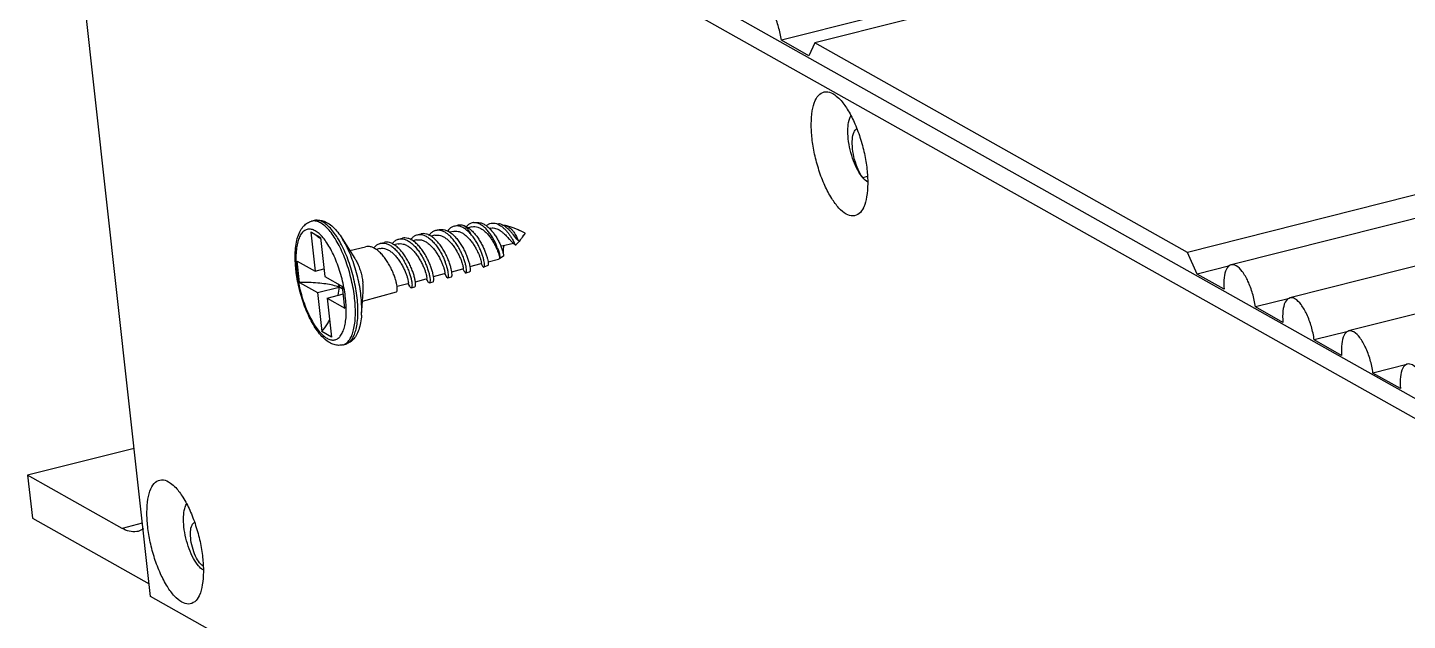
# Model space of a CAD drawing. Header units: millimetres. Extents: x 0 to 6709, y 0 to 2428.
# Drawn here: x 1162.8 to 1223.5, y 2067.3 to 2093.3 of the extents above; entities that cross this region are included whole.
import ezdxf

# ---------------------------------------------------------------- set-up
doc = ezdxf.new("R2010")
doc.units = ezdxf.units.MM
doc.layers.add('02___PRT_ALL_AXES', color=7, linetype='Continuous')
doc.layers.add('06___PRT_ALL_SURFS', color=7, linetype='Continuous')

msp = doc.modelspace()

# ---------------------------------------------------------------- linework, layer by layer
at = {"color": 7, "linetype": 'Continuous'}
for p, q in [((1182.366137896782, 2084.603988955481), (1182.197319539978, 2084.561431824442)), ((1179.937584757959, 2084.024537048603), (1179.779430949305, 2083.984668327223)), ((1180.744532986582, 2084.227959245263), (1180.573830836243, 2084.184927233282)), ((1181.55918966562, 2084.400566758821), (1181.400015366243, 2084.360440783703)), ((1183.167016635381, 2084.541588468142), (1183.13551854242, 2084.533648169063)), ((1184.174553822742, 2083.996891048522), (1184.227513986059, 2083.901479664542)), ((1184.325921678502, 2084.077473015881), (1184.204906269022, 2084.234690204623)), ((1184.332094643041, 2084.069753900001), (1184.325921678502, 2084.077473015881)), ((1184.346816648141, 2084.051844090764), (1184.332094643041, 2084.069753900001)), ((1184.347220607205, 2084.052222159602), (1184.408307249063, 2083.992894990983)), ((1184.363421992117, 2084.098662663624), (1184.408307249063, 2083.992894990983)), ((1184.622111510298, 2084.366107399243), (1184.479417404023, 2084.441225879944)), ((1184.707544153762, 2084.326184174544), (1184.622111510298, 2084.366107399243)), ((1184.70871884026, 2084.325818132602), (1184.704974710084, 2084.320057077324)), ((1178.315975910767, 2083.648506385882), (1178.15912901846, 2083.608967122824)), ((1179.122924141922, 2083.851928582542), (1178.953633853127, 2083.809252485522)), ((1183.637682633338, 2083.765827332341), (1183.663227372703, 2083.758966627242)), ((1183.646861278941, 2083.747240704542), (1183.641442064481, 2083.759940460701)), ((1183.663227372703, 2083.758966627242), (1183.680043894828, 2083.760661500661)), ((1183.680085560985, 2083.760493632064), (1184.188517899458, 2083.888663469705)), ((1183.766920627344, 2083.383697558123), (1183.761414090224, 2083.410872332322)), ((1184.15430345684, 2083.913791773521), (1184.214175585004, 2083.869819555142)), ((1184.214175585004, 2083.869819555142), (1184.284918014005, 2083.811011615862)), ((1182.278536060303, 2082.860868413281), (1182.773796233103, 2082.985717703841)), ((1183.07736898638, 2083.062244838064), (1183.541122567383, 2083.179151683242)), ((1183.576116180398, 2083.194749551463), (1183.541116009104, 2083.179177860482)), ((1183.589882147282, 2083.205169152161), (1183.576120780346, 2083.194742569003)), ((1183.774149751823, 2083.334671356963), (1183.766920627344, 2083.383697558123)), ((1174.642024996037, 2082.666400963762), (1174.637657212037, 2082.704704064703)), ((1174.6629098387, 2082.706603499564), (1174.666850945885, 2082.669923760881)), ((1179.884345095584, 2082.191805133683), (1180.364140381856, 2082.312755905243)), ((1180.364140381856, 2082.312755905243), (1180.37582366304, 2082.294146326003)), ((1180.679161042144, 2082.424926836602), (1181.165666109265, 2082.547569065282)), ((1181.165666109265, 2082.547569065282), (1181.184363699505, 2082.518295118243)), ((1181.483805940343, 2082.627768389262), (1181.972625455464, 2082.750994063563)), ((1181.972625455464, 2082.750994063563), (1181.989163951724, 2082.725138438364)), ((1179.079726506703, 2081.988970212962), (1179.557177593962, 2082.109330038284)), ((1179.557177593962, 2082.109330038284), (1179.570910558623, 2082.087425484682)), ((1167.524351657122, 2074.873983383783), (1162.849087131619, 2073.695403962944)), ((1162.849087131619, 2073.695403962944), (1163.058131110281, 2071.80810516452)), ((1167.002258972579, 2071.362225225701), (1162.849087131619, 2073.695403962944)), ((1163.058131110281, 2071.80810516452), (1168.182823441524, 2068.929143338004)), ((1167.888578579166, 2071.585656015823), (1167.002258972579, 2071.362225225701))]:
    msp.add_line(p, q, dxfattribs=at)
for points in [[(1183.761344865061, 2083.410857841624), (1183.757656663141, 2083.460580917184), (1183.756687523602, 2083.53660705418), (1183.762121371002, 2083.631154756884), (1183.776824399765, 2083.735884948743), (1183.789485347262, 2083.788072037663)], [(1182.773796233103, 2082.985717703841), (1182.793572025404, 2082.955436542663), (1182.825495362625, 2082.904601592261), (1182.839613802762, 2082.881415644222)], [(1180.37582366304, 2082.294146326003), (1180.405495833825, 2082.245156472241), (1180.426848064426, 2082.208702283022)], [(1181.184363699505, 2082.518295118243), (1181.217209549484, 2082.464735306643), (1181.241080855559, 2082.424324076821)], [(1181.989163951724, 2082.725138438364), (1182.020402985001, 2082.674399446621), (1182.042748688343, 2082.636794063363)], [(1179.570910558623, 2082.087425484682), (1179.602107184068, 2082.035727279725), (1179.624945680423, 2081.996517386082)]]:
    msp.add_lwpolyline(points, dxfattribs=at)
for points, start_tangent, end_tangent in [([(1197.311630030128, 2088.483472456342), (1197.276502482908, 2089.119237120804), (1197.322926652183, 2089.69071533522), (1197.453573248904, 2090.144831701564), (1197.658815929602, 2090.431747833341), (1197.920579696141, 2090.533911019922), (1198.220395301747, 2090.450734523842), (1198.318655910401, 2090.388682775962)], (-0.1100902397565805, 0.993921596057928), (0.8143906964400667, -0.5803169767910149)), ([(1198.318655910401, 2090.388682775962), (1198.539756197186, 2090.189908779304), (1198.859684538782, 2089.765652190681), (1199.159680182123, 2089.200322031022), (1199.416921308484, 2088.531229894483), (1199.608442197985, 2087.818860399744), (1199.721369287343, 2087.129723413782)], (0.8143906964441879, -0.5803169767852312), (0.1100903167546982, -0.9939215875293433)), ([(1198.903933700983, 2088.464612969043), (1198.885908016944, 2088.912116493642), (1198.937070106645, 2089.278188116083), (1199.010157953862, 2089.467247174081)], (-0.1100902401015195, 0.9939215960197212), (0.5100025012515546, 0.8601729179166001)), ([(1199.566304301561, 2085.439911837862), (1199.374183387861, 2085.181448036783), (1199.112419621322, 2085.079284850202), (1198.812604015724, 2085.162461346283), (1198.493243120285, 2085.423287090824), (1198.173314778682, 2085.847543679443), (1197.873319135347, 2086.412873836562), (1197.616078008979, 2087.081965973104), (1197.424557119486, 2087.794335470384), (1197.311630030128, 2088.483472456342)], (-0.4296899502015457, -0.902976492881068), (-0.1100903166564753, 0.9939215875402231)), ([(1199.32305915178, 2087.083572017642), (1199.133673536142, 2087.503320235803), (1198.989236824762, 2087.979282184564), (1198.903933700983, 2088.464612969043)], (-0.4807713325025489, 0.8768460103368914), (-0.1100903170335425, 0.9939215874984577)), ([(1199.538790218927, 2086.761256622143), (1199.32305915178, 2087.083572017642)], (-0.6389790006045796, 0.7692241784982924), (-0.4807713344773138, 0.8768460092541353)), ([(1199.721369287343, 2087.129723413782), (1199.756496834563, 2086.493958749321), (1199.71007266528, 2085.922480534904), (1199.57942606602, 2085.468364168564), (1199.566304301561, 2085.439911837862)], (0.1100902396655478, -0.9939215960680109), (-0.429689950451405, -0.9029764927621701)), ([(1199.759688542684, 2086.567900696942), (1199.538790218927, 2086.761256622143)], (-0.8792569397801286, 0.4763478076452999), (-0.6389790038165809, 0.7692241758301477)), ([(1174.637657212037, 2082.704704064703), (1174.607722285882, 2083.106124163563), (1174.609765337425, 2083.488239561384), (1174.646372261917, 2083.844361236741), (1174.72149611472, 2084.166977398721), (1174.837472514724, 2084.440467758524), (1174.983346642586, 2084.641755229964), (1175.148292114065, 2084.774470438244), (1175.327175401204, 2084.848438591043)], (-0.110090316153588, 0.9939215875959245), (0.9696641726926328, 0.2444409789628412)), ([(1177.216479770921, 2081.456504386862), (1177.159403481719, 2081.857866423863), (1177.076687406364, 2082.265383015481), (1176.970179290701, 2082.6699508576), (1176.842258225742, 2083.062532924863), (1176.695781863878, 2083.434359168763), (1176.53402224582, 2083.777123616583), (1176.360592719678, 2084.083169646603), (1176.179367753198, 2084.345660185883), (1175.994395197065, 2084.558732274341), (1175.809807024207, 2084.717626089143), (1175.629726807778, 2084.818791980284), (1175.458177249938, 2084.859970064042), (1175.327189576945, 2084.848381720441)], (-0.110090316496656, 0.9939215875579251), (-0.9703061065794958, -0.2418802586705668)), ([(1175.436481083025, 2084.875993273043), (1175.621173332381, 2084.895939240263), (1175.821219515981, 2084.862085754503), (1176.0363832284, 2084.764230829564), (1176.260382252078, 2084.593754160102), (1176.473762523821, 2084.363235266303), (1176.670320492399, 2084.087153448641)], (0.9696641724926085, 0.2444409797563106), (0.5365447712430045, -0.8438718554684664)), ([(1177.325785455281, 2081.484059068862), (1177.268709153382, 2081.885421166824), (1177.185993090725, 2082.292937692402), (1177.079485292563, 2082.697504457561), (1176.951564585741, 2083.090085727261), (1176.805088607421, 2083.461911392043), (1176.643329179862, 2083.804675877964), (1176.469897405821, 2084.110725931343), (1176.288672345365, 2084.373216287742), (1176.103700426765, 2084.586287413542), (1175.919112360579, 2084.745181020062), (1175.739032692801, 2084.846346581002), (1175.567483455003, 2084.887524713024), (1175.436495355281, 2084.875936430382)], (-0.1100903162877631, 0.9939215875810629), (-0.9703061458944071, -0.241880100958185)), ([(1181.599376742984, 2084.631159137363), (1181.492322159023, 2084.590554235081), (1181.378448663121, 2084.505867124803), (1181.304812445147, 2084.420372467244)], (-0.9738918192649821, -0.227012608391568), (-0.5894521338224714, -0.8078033064627398)), ([(1182.325500452019, 2084.272425691763), (1182.186495586526, 2084.413780034403), (1182.042607141762, 2084.525058828862), (1181.897553743782, 2084.601215478682), (1181.755095560316, 2084.638624304042), (1181.618881217562, 2084.635215753582), (1181.599376742984, 2084.631159137363)], (-0.6592528149473154, 0.7519213562494689), (-0.9738918190559307, -0.2270126092884057)), ([(1182.049891208977, 2084.639426509704), (1181.9092618433, 2084.675370773602), (1181.773660742905, 2084.671211963023), (1181.756522572957, 2084.667599889983)], (-0.9321673941553015, 0.3620275531968731), (-0.9739331231798215, -0.2268353402210483)), ([(1182.049891208977, 2084.639426509704), (1182.186348368124, 2084.569647139484), (1182.197860605696, 2084.562262493342)], (0.932167396827755, -0.3620275463157011), (0.837921592248539, -0.5457906239975852)), ([(1182.049891208977, 2084.639426509704), (1182.120416335901, 2084.576949662343), (1182.190939253023, 2084.493600860284), (1182.259831040561, 2084.391305271121), (1182.325500452019, 2084.272425691763)], (0.8053162588800903, -0.5928454462871209), (0.449487234470617, -0.8932867546582993)), ([(1182.431654740607, 2084.783912720601), (1182.334433990161, 2084.762582196841), (1182.220303192263, 2084.700434503004), (1182.121076088204, 2084.603104387783)], (-0.9957585466253038, -0.09200498259693783), (-0.6275222947470371, -0.7785985933685039)), ([(1182.366138564803, 2084.603986306263), (1182.374238858481, 2084.605943178143), (1182.498328747462, 2084.615478305122), (1182.628122640783, 2084.589148553363), (1182.760265955361, 2084.528807604702), (1182.856560365262, 2084.464915408382)], (0.9695299087816496, 0.2449729698922848), (0.8002225258796717, -0.5997031841459224)), ([(1182.590241489723, 2084.769148498162), (1182.458821084541, 2084.785509819263), (1182.431654740607, 2084.783912720601)], (-0.9664783447259896, 0.2567481434708168), (-0.9957585458225409, -0.09200499128514121)), ([(1183.485044297524, 2083.700755123142), (1183.41558389034, 2083.865480051501), (1183.32974506786, 2084.036467606402), (1183.228926760481, 2084.205772342721), (1183.115204127885, 2084.365461200383), (1182.991214825439, 2084.507989147483), (1182.860063297043, 2084.626492700163), (1182.725197351379, 2084.715087514083), (1182.590241489723, 2084.769148498162)], (-0.358102334399078, 0.9336823432505998), (-0.9664783444105708, 0.25674814465815)), ([(1182.599627592362, 2084.795820370142), (1182.605074586807, 2084.796063973923), (1182.736854770281, 2084.781592646505), (1182.872361182026, 2084.729948520682), (1183.007937245647, 2084.644425725002), (1183.139944875964, 2084.529804829022), (1183.264941359522, 2084.392142511004), (1183.37985386274, 2084.238477131265), (1183.482101969139, 2084.076525740662), (1183.569714562518, 2083.914346247902), (1183.641442064481, 2083.759940460701)], (0.9986846443480913, 0.0512735910906028), (0.3947518222794192, -0.9187877876893434)), ([(1183.008103986483, 2084.644730032242), (1183.053536791225, 2084.683799735663), (1183.158361725081, 2084.742673392362), (1183.272009577546, 2084.767520386104), (1183.357569571521, 2084.764425142102)], (0.7188819574545102, 0.6951321681855702), (0.9910916264782413, -0.1331817852587742)), ([(1183.357569571521, 2084.764425142102), (1183.389793418684, 2084.758961327781), (1183.509715749324, 2084.719552229562), (1183.541894562282, 2084.704132651563)], (0.9910916269221456, -0.1331817819553968), (0.8908240587778425, -0.4543484305052357)), ([(1183.541894562282, 2084.704132651563), (1183.63070915732, 2084.651375065941), (1183.747969252998, 2084.559353243381), (1183.856283991919, 2084.451694624562), (1183.953898691283, 2084.335289142362), (1184.041210566445, 2084.214485446962), (1184.115163390344, 2084.098846237044), (1184.174553822742, 2083.996891048522)], (0.890824055542665, -0.4543484368483279), (0.4898865779255311, -0.8717861783536217)), ([(1183.718286086559, 2084.676851890783), (1183.693088786183, 2084.688835044364), (1183.576380152446, 2084.728577766504), (1183.557915482744, 2084.732361048244)], (-0.8949127636388091, 0.4462411292970976), (-0.9832153629650517, 0.1824487600108636)), ([(1183.717014196803, 2084.678662212282), (1183.783669704842, 2084.679986337142), (1183.833937310681, 2084.670965722722)], (0.9902984237604506, 0.1389569426029778), (0.967777037010793, -0.2518086706898917)), ([(1184.204906269022, 2084.234690204623), (1184.197411793286, 2084.244215156363), (1184.115660768062, 2084.343570225625), (1184.02299147664, 2084.444436310403), (1183.919309415783, 2084.541056914721), (1183.807817731222, 2084.625007597722), (1183.718286086559, 2084.676851890783)], (-0.617158413459362, 0.786838924238197), (-0.8949127600105509, 0.4462411365733759)), ([(1183.833937310681, 2084.670965722722), (1183.875641601162, 2084.657450210003), (1183.965659521202, 2084.610744077863), (1184.053976708042, 2084.542362477261), (1184.136240442423, 2084.458248172541), (1184.20879865646, 2084.366359158963), (1184.271523034442, 2084.271519689004), (1184.323116314541, 2084.180419510523), (1184.363421992117, 2084.098662663624)], (0.9677770343938107, -0.2518086807477476), (0.4187876665324649, -0.9080841868242685)), ([(1176.81840385384, 2081.461219259323), (1176.764352239823, 2081.837309446941), (1176.685091819223, 2082.219439881561), (1176.582613278939, 2082.597806153022), (1176.459446908558, 2082.963058696583), (1176.318625384267, 2083.306205559182), (1176.163616989683, 2083.618795533443), (1175.998239418486, 2083.893129765063), (1175.826566426805, 2084.122450637384), (1175.652835420444, 2084.301102301924), (1175.481322243025, 2084.424695112903), (1175.316243772062, 2084.490193419804), (1175.161659425403, 2084.495983296461), (1175.021375715618, 2084.441913950703), (1174.898856328962, 2084.329315014102), (1174.797119171506, 2084.160959968542), (1174.718669950702, 2083.940995374182), (1174.665440808998, 2083.674838492223), (1174.638742769939, 2083.369041189164), (1174.639233251562, 2083.031162916484), (1174.6629098387, 2082.706603499564)], (-0.1100903163398171, 0.9939215875752971), (0.1035510930997141, -0.9946241355999031)), ([(1177.494647581365, 2081.581381711403), (1177.437416009257, 2081.979503955543), (1177.353582384707, 2082.383559477124), (1177.245211389863, 2082.783597640722), (1177.114970575925, 2083.169771346404), (1176.966067980656, 2083.532568461804), (1176.802168074779, 2083.863060127462), (1176.670325168541, 2084.087156422984)], (-0.1100903161071342, 0.9939215876010699), (-0.5366576124512491, 0.8438000989559821)), ([(1178.868191009018, 2083.859429730861), (1178.894249923121, 2083.892314684143), (1179.001622299185, 2083.992814150404), (1179.12486959142, 2084.055694532644), (1179.160844030522, 2084.065672615303)], (0.5985322292449257, 0.8010987270961677), (0.974449472305404, 0.2246068251939819)), ([(1179.160844030522, 2084.065672615303), (1179.259231913502, 2084.076851747124), (1179.398863844044, 2084.056801403683), (1179.542804506121, 2083.997537976362), (1179.690012479421, 2083.899789452023), (1179.834127875716, 2083.768672782582), (1179.969060110301, 2083.613017795442), (1180.094431949977, 2083.436901927202), (1180.209146358605, 2083.244208952165), (1180.308455009357, 2083.045870029564), (1180.389134667663, 2082.853663845523)], (0.9744494721329551, 0.2246068259421455), (0.3566821574670412, -0.9342257963386885)), ([(1179.781551153342, 2083.987825011282), (1179.702483945462, 2084.035596574364), (1179.558899871439, 2084.094437282181), (1179.419447775444, 2084.114208624404), (1179.321972621141, 2084.103035441263)], (-0.8301339202042947, 0.5575640541913097), (-0.974441814811035, -0.2246400443994279)), ([(1179.6825599975, 2084.044668694902), (1179.71313465568, 2084.083500113302), (1179.819468768643, 2084.182721202642), (1179.941515397799, 2084.245021865441), (1179.977867532363, 2084.255130006262)], (0.592055488296452, 0.8058972011231021), (0.9744373601188487, 0.2246593670528984)), ([(1179.937593833385, 2084.024500917103), (1180.021659804444, 2084.036706488323), (1180.151665472805, 2084.023591256742), (1180.285485499802, 2083.974602190381), (1180.419617591202, 2083.892556342284), (1180.550554324503, 2083.781706838303), (1180.674936283003, 2083.647553728402), (1180.789698326787, 2083.496600873083), (1180.892202683624, 2083.336069583784), (1180.980353053421, 2083.173581658823), (1181.052684798525, 2083.016825690902), (1181.108427326102, 2082.873221284182), (1181.147536031219, 2082.749595831663), (1181.170692477166, 2082.651887927002), (1181.17927284862, 2082.584890326681), (1181.175286181462, 2082.552043531821), (1181.171892804961, 2082.551789722324)], (0.9698769181931639, 0.2435954916580575), (-0.9974008191210859, 0.07205280019948393)), ([(1179.977867532363, 2084.255130006262), (1180.074616929925, 2084.266271858503), (1180.213026701358, 2084.246872331641), (1180.355518179147, 2084.188860004182), (1180.501347674124, 2084.092879749101), (1180.644235369045, 2083.963894942302), (1180.778147659004, 2083.810552221301), (1180.902468451766, 2083.637205008943), (1181.016345879581, 2083.447427527182), (1181.11506831358, 2083.251983622922), (1181.195410583686, 2083.062521670123)], (0.9744373595531874, 0.2246593695063978), (0.3601821379777931, -0.9328820008349106)), ([(1180.5758015435, 2084.187995037661), (1180.51342021538, 2084.224732078741), (1180.369836458865, 2084.283318085523), (1180.230505152563, 2084.302676205303), (1180.134838277607, 2084.291531355864)], (-0.8413598646667868, 0.5404753261046116), (-0.9743877136536356, -0.2248745950098422)), ([(1180.782343782181, 2084.441703547263), (1180.764082109281, 2084.437050071681), (1180.639773762525, 2084.379961971483), (1180.529151982236, 2084.282893356884), (1180.490465574987, 2084.235184343843)], (-0.9743809093064804, -0.2249040763949752), (-0.5962433914920521, -0.8028037232736627)), ([(1181.350386956483, 2083.102666768902), (1181.269470971501, 2083.292977739562), (1181.171964270406, 2083.485644280821), (1181.059000061477, 2083.673847917622), (1180.933716542686, 2083.848454017483), (1180.798921899901, 2084.00246778616), (1180.657803873788, 2084.129597001043), (1180.5758015435, 2084.187995037661)], (-0.3608658771107953, 0.9326177237952625), (-0.8413598642947528, 0.5404753266837584)), ([(1180.744534213403, 2084.227954363383), (1180.858977162063, 2084.240354752605), (1180.990920687867, 2084.218324423282), (1181.125868185301, 2084.160583657384), (1181.260244685663, 2084.070368379342), (1181.390509136845, 2083.952339397722), (1181.513310570184, 2083.812373266683), (1181.625635473801, 2083.657300046223), (1181.724939951347, 2083.494599576603), (1181.809260801239, 2083.332069878801), (1181.877300723581, 2083.177482286021), (1181.928483913065, 2083.038238622421), (1181.962979703859, 2082.921045516701), (1181.981693258001, 2082.831620211682), (1181.986223807742, 2082.774440722282), (1181.978792390038, 2082.752551329942), (1181.978644483302, 2082.752519612963)], (0.96983978689367, 0.2437432824880321), (-0.9824259087626809, -0.186652976916578)), ([(1181.244472885862, 2084.323646673904), (1181.187707721257, 2084.359514750502), (1181.041560190346, 2084.426035161023), (1180.899134930356, 2084.452423543602), (1180.782343782181, 2084.441703547263)], (-0.8268050888100048, 0.5624885288767054), (-0.9743809091496671, -0.2249040770743566)), ([(1180.943484265082, 2084.479045956701), (1181.036821205658, 2084.490136950524), (1181.174539203022, 2084.471728920282), (1181.316472381188, 2084.414781663083), (1181.401977597519, 2084.363347531762)], (0.9743816362879264, 0.2249009267763547), (0.8288253556718838, -0.559507399232017)), ([(1182.105068619583, 2082.582011757382), (1182.121438444601, 2082.594871851043), (1182.133568074898, 2082.650267546702), (1182.130591215225, 2082.743514647484), (1182.110516160117, 2082.870356105761), (1182.072041573623, 2083.025170459581), (1182.014613217559, 2083.201192665323), (1181.938437195162, 2083.390815849702), (1181.844478002838, 2083.585871865484), (1181.73442573628, 2083.777955301483), (1181.610624688483, 2083.958776115864), (1181.475966842483, 2084.120509582082), (1181.33377920458, 2084.256097144282), (1181.244472885862, 2084.323646673904)], (0.9211242983998569, 0.3892685793862276), (-0.8268050892152204, 0.5624885282810765)), ([(1181.401977597519, 2084.363347531762), (1181.459122390517, 2084.321994370883), (1181.598940835802, 2084.197450896323), (1181.732491277356, 2084.046460675061), (1181.856600754823, 2083.875324443803), (1181.968460508238, 2083.691103516843), (1182.065714553, 2083.501387510703), (1182.146574002663, 2083.313975604602), (1182.209893789661, 2083.136550074261), (1182.255204252762, 2082.976395210422), (1182.279379789886, 2082.861010630422)], (0.8288253565991944, -0.5595073978583466), (0.1662110618403848, -0.9860902001956474)), ([(1181.559198098426, 2084.400533197802), (1181.641185432543, 2084.412611355001), (1181.76840294798, 2084.400565344042), (1181.899301743842, 2084.353948048401), (1182.030507125319, 2084.275472909443), (1182.158639525902, 2084.169237074162), (1182.280462017837, 2084.040539056223), (1182.393021272017, 2083.895644420942), (1182.493775739045, 2083.741509844782), (1182.580705557566, 2083.585477695582), (1182.652399404522, 2083.434954562543), (1182.708114550902, 2083.297087784682), (1182.747807590642, 2083.178454120503), (1182.772134560024, 2083.084774109742), (1182.782420508463, 2083.020664560543), (1182.780599971085, 2082.989439819843), (1182.778115106857, 2082.989434810961)], (0.969862471191485, 0.2436530052643429), (-0.9920907008251864, 0.1255230709319642)), ([(1182.197860605696, 2084.562262493342), (1182.3220477589, 2084.468034157544), (1182.453740924526, 2084.338919952981), (1182.578347129465, 2084.187681662623), (1182.693078070946, 2084.020517437642), (1182.795519738038, 2083.844239878084), (1182.883735586498, 2083.666011065121), (1182.956352278963, 2083.493049117422), (1183.012621358701, 2083.332317655802), (1183.05241930044, 2083.190330284204), (1183.076277233422, 2083.072846165604), (1183.077676184142, 2083.062283534964)], (0.8379215931301942, -0.5457906226440292), (0.1249844451448649, -0.9921587012528945)), ([(1182.898344884184, 2082.833537307162), (1182.915060454006, 2082.855637288363), (1182.923457815925, 2082.913146109084), (1182.918572224984, 2083.002751281661), (1182.898760301186, 2083.120929625444), (1182.862929303499, 2083.263056783402), (1182.810580094005, 2083.423588872804), (1182.74183480604, 2083.596252690544), (1182.657400529899, 2083.774360421701), (1182.558569592185, 2083.950978729881), (1182.447172240683, 2084.119201357622), (1182.325500452019, 2084.272425691763)], (0.9030264986580959, 0.4295848492688027), (-0.659252814923086, 0.7519213562707122)), ([(1182.856560365262, 2084.464915408382), (1182.891308941938, 2084.437804982541), (1183.017859130801, 2084.320834477341), (1183.136730876804, 2084.183723651744), (1183.24508538958, 2084.033173828384), (1183.340555102122, 2083.87646220124), (1183.421346931902, 2083.721119283582), (1183.486319938865, 2083.574596005383), (1183.53503399942, 2083.443935171961), (1183.56776742646, 2083.335461754163), (1183.585502872318, 2083.254505667663), (1183.589882147282, 2083.205169152161)], (0.8002225271280246, -0.5997031824801651), (-0.04918623248208871, -0.9987896247630019)), ([(1183.16702116166, 2084.541570553522), (1183.200299444101, 2084.548476247102), (1183.303455265226, 2084.552286201384), (1183.408325484744, 2084.532218913602), (1183.512403529059, 2084.491338393382), (1183.613363065518, 2084.433554274763), (1183.709166544222, 2084.363383604843), (1183.798154588245, 2084.285691090683), (1183.879112175886, 2084.205421888764), (1183.951308970785, 2084.127341120362), (1184.014512509604, 2084.055793478343), (1184.068974417439, 2083.994495063984), (1184.115391256282, 2083.946367367502), (1184.154305077363, 2083.913794105243)], (0.9695445175767811, 0.2449151453806131), (0.8208790152009569, -0.5711021295729053)), ([(1184.408307249063, 2083.992894990983), (1184.384363359948, 2084.011475172261), (1184.357155266023, 2084.039817058681), (1184.346816648141, 2084.051844090764)], (-0.8570765355852454, 0.5151891032904263), (-0.6441531437914125, 0.7648965468242355)), ([(1184.704972627283, 2084.32005843622), (1184.689057904217, 2084.296357142504), (1184.664616271622, 2084.264796900823), (1184.634328064481, 2084.234883181123), (1184.598196607659, 2084.210865634541)], (-0.5461848689679987, -0.8376646637589593), (-0.8905882646975454, -0.4548104470908896)), ([(1178.161304792616, 2083.612222343641), (1178.088733020066, 2083.656272921022), (1177.942360137802, 2083.717381907263), (1177.800407023178, 2083.738260869823), (1177.700406349418, 2083.727013744743)], (-0.8313866911434323, 0.5556943132600651), (-0.97445927021859, -0.224564313026476)), ([(1178.060306206202, 2083.668993540743), (1178.087558310699, 2083.703668693641), (1178.195742234546, 2083.805429605183), (1178.320018094704, 2083.869036272483), (1178.356301222544, 2083.879108297042)], (0.5944100982986643, 0.8041620701329877), (0.974454803863413, 0.224583693146937)), ([(1178.947921926521, 2082.480331899784), (1178.866436976461, 2082.677880214362), (1178.765856908381, 2082.881731201123), (1178.649469119826, 2083.079782389981), (1178.522134843124, 2083.260797697243), (1178.384990550485, 2083.420817466102), (1178.238446365541, 2083.555666221042), (1178.161304792616, 2083.612222343641)], (-0.3506560555716525, 0.9365043142938158), (-0.8313866918759469, 0.5556943121641337)), ([(1178.315985638963, 2083.648467640722), (1178.402154570003, 2083.660799086721), (1178.534949927978, 2083.646604403404), (1178.671691770318, 2083.595233899083), (1178.808750167782, 2083.509608652503), (1178.942489869821, 2083.394138146841), (1179.069429019046, 2083.254524293483), (1179.186390768862, 2083.097509491941), (1179.290641261405, 2082.930579856282), (1179.380007922898, 2082.761636681342), (1179.452972981447, 2082.598650545544), (1179.508738181061, 2082.449313196261), (1179.547257931301, 2082.320702457802), (1179.569239518017, 2082.218974695801), (1179.576110449163, 2082.149098259484), (1179.56995443404, 2082.114639407902), (1179.565691861922, 2082.114080788244)], (0.9698917057875611, 0.2435366071959103), (-0.9996221733532754, 0.02748655199318872)), ([(1178.356301222544, 2083.879108297042), (1178.455571938402, 2083.890324924343), (1178.596483061201, 2083.869819603404), (1178.741762595384, 2083.809541392742), (1178.8903504059, 2083.710220189301), (1179.035804252658, 2083.577048728443), (1179.171957323002, 2083.418987876163), (1179.298410847086, 2083.240173042022), (1179.414048789544, 2083.044526179063), (1179.514058861301, 2082.843149083723), (1179.595182813858, 2082.647998447863)], (0.9744548045217692, 0.2245836902903693), (0.3533268535676419, -0.9354999382939532)), ([(1178.9555821271, 2083.812299124082), (1178.899066428597, 2083.845725549483), (1178.754730999719, 2083.905855139663), (1178.613121209282, 2083.926733518023), (1178.513279882421, 2083.915510096222)], (-0.8424690493872758, 0.5387447455191559), (-0.974422411320546, -0.2247241961077021)), ([(1179.750159186662, 2082.688143549183), (1179.668481737624, 2082.884125636261), (1179.568590819801, 2083.084716746382), (1179.454121117322, 2083.278063095782), (1179.328575150482, 2083.455541983902), (1179.191718025164, 2083.614365753123), (1179.046472128206, 2083.747199040921), (1178.9555821271, 2083.812299124082)], (-0.3539748530245598, 0.9352549403377891), (-0.8424690486758952, 0.5387447466315862)), ([(1179.122931370761, 2083.851899766243), (1179.218927315423, 2083.864486446681), (1179.352877984785, 2083.847219552083), (1179.490524514158, 2083.792555244343), (1179.628171373742, 2083.703594718683), (1179.762131707803, 2083.584945067743), (1179.888890016644, 2083.442512451922), (1180.005256852741, 2083.283238427062), (1180.108508795079, 2083.114791212522), (1180.196507504022, 2082.945225630903), (1180.267792703083, 2082.782626758742), (1180.321644993144, 2082.634753132723), (1180.358115844765, 2082.508695173003), (1180.378023493542, 2082.410563913842), (1180.382915015385, 2082.345223699082), (1180.374996326618, 2082.316080501081), (1180.372686829085, 2082.315981527441)], (0.9699379126296327, 0.2433525131238035), (-0.9942252879741118, 0.1073129850148361)), ([(1180.548149696342, 2082.894855119501), (1180.46744610616, 2083.086717504384), (1180.368152934165, 2083.284637487002), (1180.253524964284, 2083.476820209064), (1180.128323154737, 2083.652367528783), (1179.993418275962, 2083.807670725922), (1179.849439221785, 2083.938332557564), (1179.781551153342, 2083.987825011282)], (-0.3573649295410979, 0.9339648318507964), (-0.8301339206631626, 0.5575640535081204)), ([(1183.485044297524, 2083.700755123142), (1183.529898800139, 2083.573830421443), (1183.563452471922, 2083.458624355182), (1183.585253035382, 2083.361019513562), (1183.595920557864, 2083.285294635803), (1183.596939806522, 2083.233347175565), (1183.589882147282, 2083.205169152161)], (0.3581023338339586, -0.9336823434673445), (-0.5567461684359427, -0.8306826734270415)), ([(1183.761414090224, 2083.410872332322), (1183.759491604864, 2083.419718164261), (1183.734715337423, 2083.508728923502), (1183.695367722439, 2083.624827599104), (1183.646861278941, 2083.747240704542)], (-0.2048688814177003, 0.9787894264992141), (-0.3902085313296222, 0.9207265077522094)), ([(1184.227513986059, 2083.901479664542), (1184.258369710487, 2083.846856779122), (1184.283695593281, 2083.812131743161), (1184.285064630423, 2083.811247411684)], (0.5060653828686401, -0.8624951178192354), (0.8492374835643512, -0.5280110761236818)), ([(1184.285064630423, 2083.811247411684), (1184.301403289648, 2083.806773618244), (1184.305577413886, 2083.809082018503)], (0.8492374633052642, -0.5280111087078), (0.7496069790165384, 0.6618832049611919)), ([(1180.389134667663, 2082.853663845523), (1180.45195045008, 2082.671869677741), (1180.497093804044, 2082.505077715161), (1180.523539727781, 2082.363733692544), (1180.532326989867, 2082.255331028982), (1180.525636558743, 2082.181253541883), (1180.50515076532, 2082.144960810303), (1180.499636486283, 2082.143576235982)], (0.3566821587446378, -0.9342257958509094), (-0.9930808096241863, -0.1174329832550067)), ([(1180.679932691602, 2082.425043394662), (1180.65586538896, 2082.548305327462), (1180.610733056064, 2082.714250837582), (1180.548149696342, 2082.894855119501)], (-0.1493543226778855, 0.9887837409147817), (-0.3573649309914942, 0.9339648312958281)), ([(1181.308923701845, 2082.363425666741), (1181.311520044119, 2082.364031685343), (1181.332305420381, 2082.395977432981), (1181.339502070959, 2082.467499240662), (1181.33076802442, 2082.575278870161), (1181.304390172679, 2082.714563227102), (1181.259358601581, 2082.879327497523), (1181.195410583686, 2083.062521670123)], (0.988790102731236, 0.1493121989013351), (-0.3601821393839649, 0.9328820002919931)), ([(1181.484265380621, 2082.627834650242), (1181.459202618958, 2082.756390346902), (1181.414082536483, 2082.920722052782), (1181.350386956483, 2083.102666768902)], (-0.1427411852927384, 0.9897600487093952), (-0.3608658742860591, 0.9326177248882621)), ([(1182.279379789886, 2082.861010630422), (1182.282718310003, 2082.840160110783), (1182.293339985483, 2082.733561855604), (1182.288626784337, 2082.661154230542), (1182.270722273542, 2082.626179779281), (1182.265285842959, 2082.624838103022)], (0.1662110585140862, -0.9860902007563138), (-0.9945718813666291, -0.1040517793929733)), ([(1182.839421280923, 2082.881307097321), (1182.867333500946, 2082.844828724763), (1182.89550732064, 2082.832530557842), (1182.898344884184, 2082.833537307162)], (0.4909015764438131, -0.8712150378896012), (0.9030265050028353, 0.4295848359315823)), ([(1183.077676184142, 2083.062283534964), (1183.085361147185, 2082.984637980322), (1183.081425213984, 2082.929290676742), (1183.069697061162, 2082.910321697662)], (0.1249844505588716, -0.99215870057088), (-0.8442120200740313, -0.5360093890619114)), ([(1176.696044885962, 2079.418319225244), (1176.514536054166, 2079.398287365384), (1176.318232204963, 2079.430131901641), (1176.108324118302, 2079.522837040082), (1175.889918840099, 2079.684410923184), (1175.679477467742, 2079.905655746121), (1175.484989136881, 2080.171788729223), (1175.306767354648, 2080.474464570401), (1175.14506408648, 2080.807647114603), (1175.001024935905, 2081.165386383884), (1174.876432487604, 2081.540986813783), (1174.773144114044, 2081.927535258361), (1174.692995780564, 2082.317808765343), (1174.642024996037, 2082.666400963762)], (-0.9696641725799467, -0.244440979409851), (-0.1164936983779129, 0.9931914308119235)), ([(1174.666850945885, 2082.669923760881), (1174.720902557363, 2082.293833573263), (1174.800162980502, 2081.911703136102), (1174.90264151824, 2081.533336864642), (1175.025807891159, 2081.168084321082), (1175.166629415465, 2080.824937461022), (1175.321637810042, 2080.51234748422), (1175.487015378699, 2080.238013252603), (1175.658688372919, 2080.008692380283), (1175.832419379281, 2079.830040718281), (1176.003932556699, 2079.706447907301), (1176.169011025124, 2079.640949600402), (1176.323595371783, 2079.635159723743), (1176.4638790841, 2079.689229069503), (1176.586398468223, 2079.801828003561), (1176.688135628219, 2079.970183049121), (1176.766584846484, 2080.190147643483), (1176.81981399072, 2080.456304525444), (1176.846512027246, 2080.762101831044), (1176.846021548163, 2081.099980101182), (1176.81840385384, 2081.461219259323)], (0.1100903160708325, -0.993921587605091), (-0.1100903160708325, 0.993921587605091)), ([(1179.0802897009, 2081.989045800821), (1179.055941286302, 2082.122599585022), (1179.010949605903, 2082.293890527682), (1178.947921926521, 2082.480331899784)], (-0.1330190835187968, 0.9911134765604893), (-0.3506560562436741, 0.9365043140421904)), ([(1179.595182813858, 2082.647998447863), (1179.65805460328, 2082.463841097102), (1179.703106895702, 2082.294670383882), (1179.729268405486, 2082.151094107661), (1179.737554548426, 2082.040696807504), (1179.730163369402, 2081.965368695523), (1179.708765121622, 2081.928045724704), (1179.702788623546, 2081.926493459583)], (0.3533268533656634, -0.9354999383702379), (-0.9922381036680581, -0.1243525055204604)), ([(1179.884407376385, 2082.191813185482), (1179.8842555428, 2082.192983401583), (1179.857931861641, 2082.336437653661), (1179.813209372982, 2082.503825403721), (1179.750159186662, 2082.688143549183)], (-0.1281864175060664, 0.9917500906815993), (-0.3539748509988839, 0.9352549411044658)), ([(1179.858351495046, 2081.968859160981), (1179.864209088098, 2081.970382254201), (1179.885277397503, 2082.006893123522), (1179.892691939438, 2082.081984190003), (1179.884407376385, 2082.191813185482)], (0.9921924082973801, 0.1247165783568687), (-0.1281864154952849, 0.9917500909414985)), ([(1180.499636486283, 2082.143576235982), (1180.473729268598, 2082.149784796084), (1180.435405329504, 2082.194571810904), (1180.427438091183, 2082.209024045143)], (-0.9930808096255153, -0.117432983243769), (-0.4787731685550202, 0.8779386385572663)), ([(1180.65922468628, 2082.187161419324), (1180.665036414562, 2082.188639552001), (1180.685135162779, 2082.225220238302), (1180.691499529022, 2082.299049676623), (1180.68246837106, 2082.407410564801), (1180.679932691602, 2082.425043394662)], (0.9933051667243642, 0.1155198933460511), (-0.1493543233015242, 0.988783740820582)), ([(1181.241087027762, 2082.424327249282), (1181.280030168063, 2082.373411366863), (1181.308923701845, 2082.363425666741)], (0.4569388933543039, -0.889498087541589), (0.9887901028236202, 0.1493121982895391)), ([(1181.464436487078, 2082.405938363025), (1181.467621776619, 2082.406669499484), (1181.48796564754, 2082.439516764241), (1181.494630211304, 2082.511643861544), (1181.485552713582, 2082.618636558404), (1181.484265380621, 2082.627834650242)], (0.9913349044986227, 0.1313586964106558), (-0.1427411865077139, 0.9897600485341738)), ([(1182.042942873881, 2082.636910136283), (1182.062774652864, 2082.606906327861), (1182.096804119983, 2082.580057605843), (1182.105068619583, 2082.582011757382)], (0.5130715085847899, -0.8583458668150782), (0.9211242982823182, 0.3892685796643582)), ([(1177.517806541904, 2080.725347335081), (1177.524357460979, 2080.841761298343), (1177.523867903926, 2081.198995638484), (1177.494647581365, 2081.581381711403)], (0.07229940401335197, 0.9973829736762676), (-0.1100903149521903, 0.9939215877289956)), ([(1179.05317038252, 2081.749467542364), (1179.059333408042, 2081.751094618103), (1179.081572845405, 2081.789009208263), (1179.089627634983, 2081.865367407081), (1179.081821704445, 2081.977199052862), (1179.0802897009, 2081.989045800821)], (0.991527537335558, 0.1298966616402582), (-0.1330190881649222, 0.9911134759369246)), ([(1179.702788623546, 2081.926493459583), (1179.676199474286, 2081.932410945843), (1179.636505743658, 2081.977561409263), (1179.625615775601, 2081.996888436905)], (-0.9922381049935788, -0.1243524949438154), (-0.4844197273862857, 0.8748357147024787)), ([(1176.79791914754, 2079.459156628962), (1176.867497400564, 2079.506713534103), (1176.991646235323, 2079.645585288363), (1177.093902619586, 2079.840030200463), (1177.171982379603, 2080.085704771342), (1177.22414133548, 2080.377121054144), (1177.249214320642, 2080.707768952661), (1177.246641303181, 2081.070262583784), (1177.216479770921, 2081.456504386862)], (0.8723789532772331, 0.4888301973885401), (-0.1100903162041672, 0.9939215875903223)), ([(1176.805336392042, 2079.445930775304), (1176.833534323961, 2079.454071632783), (1176.976803270345, 2079.534268371042), (1177.100952750263, 2079.673141192101), (1177.203208875444, 2079.867586276923), (1177.281288450047, 2080.113261053542), (1177.333447111285, 2080.404676477823), (1177.358520005002, 2080.735323624502), (1177.355946990081, 2081.097817225142), (1177.325785455281, 2081.484059068862)], (0.9703060870188617, 0.2418803371383161), (-0.110090316514304, 0.9939215875559704)), ([(1177.517792170578, 2080.725348376482), (1177.4754576172, 2080.388311471183), (1177.396663941925, 2080.083991051122), (1177.280226331264, 2079.828064618601), (1177.137391702019, 2079.640376444322), (1176.977663893458, 2079.516001836584), (1176.805350567783, 2079.445873907243)], (-0.07238760984046408, -0.9973765757935089), (-0.9696641725008934, -0.2444409797234454)), ([(1176.696030717839, 2079.418376098383), (1176.724229645444, 2079.426517280983), (1176.79791914754, 2079.459156628962)], (0.9703061026658214, 0.2418802743703273), (0.8723789503366013, 0.4888302026364673)), ([(1168.126616949923, 2071.443947785143), (1168.091489402703, 2072.079712449604), (1168.137913571985, 2072.651190664021), (1168.268560171245, 2073.105307030364), (1168.473802849397, 2073.392223162142), (1168.735566615944, 2073.494386348722), (1169.035382221542, 2073.411209852642), (1169.133642830204, 2073.349158107303)], (-0.1100902397565805, 0.993921596057928), (0.8143906964400667, -0.5803169767910149)), ([(1169.133642830204, 2073.349158107303), (1169.354743116981, 2073.150384108103), (1169.674671458577, 2072.726127519481), (1169.974667101925, 2072.160797362363), (1170.231908228279, 2071.491705225824), (1170.42342911778, 2070.779335731082), (1170.536356207145, 2070.090198742584)], (0.8143906964441879, -0.5803169767852312), (0.1100903167546982, -0.9939215875293433)), ([(1169.718920620778, 2071.425088300381), (1169.700894939278, 2071.872591824984), (1169.75205702644, 2072.238663447421), (1169.825144873664, 2072.427722502882)], (-0.1100902401015195, 0.9939215960197212), (0.5100025012515546, 0.8601729179166001)), ([(1167.700895921758, 2071.232932418501), (1167.641547033601, 2071.219642437463), (1167.002258972579, 2071.362225225701)], (-0.9647089608305933, -0.2633184780701062), (-0.8718427501583391, 0.4897858909731309)), ([(1167.934822941841, 2071.342526636701), (1167.700895921758, 2071.232932418501)], (-0.8307584938619613, -0.5566330253193803), (-0.9647089602614647, -0.2633184801551988)), ([(1169.627590935519, 2068.122936675083), (1169.30823004008, 2068.383762419624), (1168.988301698477, 2068.808019008244), (1168.688306055142, 2069.373349167903), (1168.431064928782, 2070.042441304442), (1168.239544039281, 2070.754810799184), (1168.126616949923, 2071.443947785143)], (-0.8753350824620696, 0.4835167974446408), (-0.1100903162768838, 0.9939215875822679)), ([(1170.138046071582, 2070.044047346442), (1169.948660455937, 2070.463795567141), (1169.804223744564, 2070.939757515902), (1169.718920620778, 2071.425088300381)], (-0.4807713325025489, 0.8768460103368914), (-0.1100903170335425, 0.9939215874984577)), ([(1170.118447284259, 2070.429192202264), (1170.025412677345, 2070.845005404162), (1170.009527824682, 2071.227309864342), (1170.073688951119, 2071.506401419441), (1170.180802663746, 2071.622454923683)], (-0.3007230268450309, 0.9537115188174896), (0.9042924085576506, 0.4269136210347514)), ([(1170.271668989497, 2070.055683944962), (1170.118447284259, 2070.429192202264)], (-0.4649791425825581, 0.8853216347538273), (-0.3007230247698789, 0.9537115194718239)), ([(1170.545116044844, 2069.718938631662), (1170.457141443041, 2069.792581011683), (1170.271668989497, 2070.055683944962)], (-0.8498062687401161, 0.5270951580217765), (-0.4649791421816689, 0.8853216349643781)), ([(1170.536356207145, 2070.090198742584), (1170.571483754358, 2069.454434078121), (1170.525059585083, 2068.882955863703), (1170.394412985823, 2068.428839497363), (1170.381291221363, 2068.400387166663)], (0.1100902396655478, -0.9939215960680109), (-0.429689950451405, -0.9029764927621701)), ([(1170.353777138722, 2069.721731950942), (1170.138046071582, 2070.044047346442)], (-0.6389790006045796, 0.7692241784982924), (-0.4807713344773138, 0.8768460092541353)), ([(1170.55827835532, 2069.537629857883), (1170.353777138722, 2069.721731950942)], (-0.8623155661234214, 0.5063712713229725), (-0.6389789987003321, 0.7692241800801124)), ([(1170.381291221363, 2068.400387166663), (1170.189170307656, 2068.141923365583), (1169.927406541124, 2068.039760179001), (1169.627590935519, 2068.122936675083)], (-0.4296899509403561, -0.902976492529498), (-0.8753350826341824, 0.4835167971330564))]:
    msp.add_spline(points, degree=3, dxfattribs=dict(at, start_tangent=start_tangent, end_tangent=end_tangent))
at = {"layer": '02___PRT_ALL_AXES', "color": 7, "linetype": 'Continuous'}
for p, q in [((1165.894308031262, 2109.594211050124), (1232.67851030714, 2072.076023335823)), ((1164.818377058918, 2109.322981455423), (1231.602579334803, 2071.804793741123)), ((1168.244442652803, 2068.372830414562), (1163.922458426585, 2107.392733083263)), ((1175.327175401204, 2084.848438591043), (1175.436481083025, 2084.875993273043)), ((1181.599375150401, 2084.631175157141), (1181.756418986684, 2084.667591609583)), ((1182.431651855158, 2084.783945006542), (1182.59962741456, 2084.795825003104)), ((1183.357571319046, 2084.764437397602), (1183.557916602885, 2084.732366923263)), ((1175.285456866399, 2084.371413187462), (1175.475211114777, 2082.658266659484)), ((1175.715767448508, 2084.129672289182), (1175.285456866399, 2084.371413187462)), ((1175.715767448508, 2084.129672289182), (1175.905521696886, 2082.416525758661)), ((1176.670320492399, 2084.087153448641), (1177.223812943959, 2083.216626459702)), ((1179.160767497787, 2084.065693265502), (1179.321903868427, 2084.103058727984)), ((1179.977799539099, 2084.255152536063), (1180.134843375383, 2084.291568991044)), ((1180.782343109082, 2084.441715886582), (1180.943479479721, 2084.479081349062)), ((1177.002215414084, 2083.565152676541), (1177.700328257118, 2083.727036106902)), ((1178.356223927798, 2083.879129914982), (1178.513267764081, 2083.915546369963)), ((1174.798526565182, 2082.153485322082), (1174.69400457712, 2083.097134722562)), ((1174.69400457712, 2083.097134722562), (1175.475211114777, 2082.658266659484)), ((1183.069906156504, 2082.909992749883), (1182.8983859382, 2082.833451213863)), ((1183.773304823366, 2083.333225395922), (1183.576120777807, 2083.194742569003)), ((1175.475211114777, 2082.658266659484), (1175.867784104086, 2082.757229712764)), ((1175.905521696886, 2082.416525758661), (1176.686728232003, 2081.977657695581)), ((1180.499758711086, 2082.142642928224), (1180.659351980919, 2082.186129653543)), ((1181.308966564344, 2082.363139688143), (1181.46450649202, 2082.405521940183)), ((1182.105805539622, 2082.580266116982), (1182.265398809462, 2082.623752842303)), ((1174.798526565182, 2082.153485322082), (1175.579733102846, 2081.714617259002)), ((1175.579733102846, 2081.714617259002), (1176.536961942767, 2081.955923438823)), ((1175.579733102846, 2081.714617259002), (1175.769487351224, 2080.001470731024)), ((1176.01004368494, 2081.472876360722), (1176.722739582381, 2081.652538648081)), ((1176.536961942767, 2081.955923438823), (1176.524457263682, 2082.068818666423)), ((1176.536961942767, 2081.955923438823), (1176.540388659299, 2082.061920608085)), ((1176.536961942767, 2081.955923438823), (1176.5860934955, 2082.034164199284)), ((1176.699232913621, 2081.864762467983), (1176.536961942767, 2081.955923438823)), ((1176.696718318702, 2081.892056116723), (1176.536961942767, 2081.955923438823)), ((1176.791250220065, 2081.034008297642), (1176.686728232003, 2081.977657695581)), ((1177.517792170578, 2080.725348376482), (1177.592466265583, 2081.754228795222)), ((1177.562569571508, 2081.342303827862), (1179.053305152383, 2081.748506464784)), ((1179.7029197358, 2081.925516499383), (1179.858459663484, 2081.967898751423)), ((1176.01004368494, 2081.472876360722), (1176.199797933319, 2079.759729830201)), ((1176.01004368494, 2081.472876360722), (1176.791250220065, 2081.034008297642)), ((1176.199797933319, 2079.759729830201), (1175.769487351224, 2080.001470731024)), ((1176.696044885962, 2079.418319225244), (1176.805350567783, 2079.445873907243)), ((1237.395353128961, 2029.525067747021), (1168.244442652803, 2068.372830414562))]:
    msp.add_line(p, q, dxfattribs=at)
for points, start_tangent, end_tangent in [([(1183.833936345481, 2084.670961516482), (1184.02894762932, 2084.614918514522), (1184.398260848023, 2084.477433610422), (1184.4794177901, 2084.441226781642)], (0.9678551283945761, -0.2515083506373469), (0.9083474345108924, -0.4182163772707621)), ([(1175.729823991381, 2084.055210588984), (1175.598526862561, 2084.166106823883), (1175.317148847718, 2084.353884830341)], (-0.7391010739033861, 0.6735945386913864), (-0.871127086155414, 0.4910576338540904)), ([(1184.704974717702, 2084.320057079862), (1184.540496248077, 2084.087837135363), (1184.332662797862, 2083.839735784983), (1184.305005543045, 2083.809728948881)], (-0.5457325527270078, -0.8379594148251237), (-0.681576023242531, -0.7317473092132946)), ([(1177.223827208605, 2083.216635527502), (1177.26252614314, 2083.152467017284), (1177.35246353756, 2082.975381402443), (1177.432220111603, 2082.776361302642), (1177.498730867579, 2082.563054952521), (1177.549439828903, 2082.343659595024), (1177.582398284701, 2082.12660646804)], (0.5364833085767499, -0.8439109310931716), (0.1100903156438384, -0.9939215876523864)), ([(1176.536961942767, 2081.955923438823), (1176.264870825785, 2082.033641510461), (1175.947914634702, 2082.093303755883), (1175.592795451617, 2082.133653929182), (1175.206968648979, 2082.153853553504), (1174.798526565182, 2082.153485322082)], (-0.9443948767852499, 0.328813498357006), (-0.9996718252949516, -0.02561721513865102)), ([(1176.49810798948, 2081.594578703043), (1176.536961942767, 2081.955923438823)], (0.1632772144179516, 0.9865802305195024), (0.04942571366381121, 0.9987778025310851)), ([(1177.59246552898, 2081.754228848564), (1177.596339656362, 2081.920236804583), (1177.582398284701, 2082.12660646804)], (0.07249103517246994, 0.9973690639976879), (-0.1100903178161591, 0.9939215874117723)), ([(1175.769487351224, 2080.001470731024), (1176.021303543037, 2080.349178288083), (1176.121335301324, 2080.518018158684)], (0.6367551158934741, 0.7710660946919455), (0.484773902608545, 0.8746395047959364))]:
    msp.add_spline(points, degree=3, dxfattribs=dict(at, start_tangent=start_tangent, end_tangent=end_tangent))
at = {"layer": '06___PRT_ALL_SURFS', "color": 7, "linetype": 'Continuous'}
for p, q in [((1334.937637647761, 2127.824342753362), (1195.963220319021, 2092.790520077942)), ((1336.403138150841, 2127.708995033843), (1197.428720822108, 2092.67517235842)), ((1352.772150096522, 2118.513172638122), (1213.797732767782, 2083.479349962703)), ((1354.694417524524, 2117.964620471323), (1215.720000195784, 2082.930797795902)), ((1357.276291047581, 2116.514084479842), (1218.301873718841, 2081.480261804423)), ((1359.858154537645, 2115.063639077463), (1220.883737208905, 2080.029816402044)), ((1197.168089948902, 2092.113645559204), (1195.963220339343, 2092.790520067783)), ((1197.428720822108, 2092.67517235842), (1197.168089948902, 2092.113645559204)), ((1213.797732767782, 2083.479349962703), (1197.428720822108, 2092.67517235842)), ((1199.412324566345, 2086.956622479822), (1199.336205437403, 2087.113856874523)), ((1199.504571199222, 2086.802450436122), (1199.412324566345, 2086.956622479822)), ((1199.536341389686, 2086.757066843882), (1199.504571199222, 2086.802450436122)), ((1199.739134867765, 2086.808188626323), (1199.536341399844, 2086.757066770224)), ((1214.229565678566, 2082.522245684382), (1213.797732767782, 2083.479349962703)), ((1215.670756791603, 2082.885553083242), (1214.229565678566, 2082.522245684382)), ((1215.412919758384, 2081.857458217923), (1214.229565678566, 2082.522245684382)), ((1218.278779960101, 2081.459117866523), (1216.789926255058, 2081.083795287223)), ((1217.994793281441, 2080.406922226442), (1216.78992630078, 2081.083795261822)), ((1220.860646587063, 2080.008675357201), (1219.371787161946, 2079.633351335184)), ((1220.576656771505, 2078.956476826605), (1219.371787182261, 2079.633351325023)), ((1223.442510077128, 2078.558229954822), (1221.953650651996, 2078.182905935342)), ((1223.158520261562, 2077.506031424222), (1221.953650672325, 2078.182905922642))]:
    msp.add_line(p, q, dxfattribs=at)
for points, start_tangent, end_tangent in [([(1195.963220339343, 2092.790520067783), (1195.838155524705, 2093.375921165201), (1195.635384271621, 2093.920151740444), (1195.383400620145, 2094.346734836981), (1195.117614087963, 2094.595725692823), (1194.893083300043, 2094.636870690543)], (-0.1357996183798827, 0.9907363239772116), (-0.9767711608573628, -0.2142850888824515)), ([(1199.092489691664, 2088.032124834783), (1199.085513596905, 2088.455687983082), (1199.160577066281, 2088.768349940941), (1199.269908051583, 2088.905135458583)], (-0.1020753730235233, 0.9947766675099032), (0.838306206970693, 0.5451996912640448)), ([(1199.336205437403, 2087.113856874523), (1199.180457608187, 2087.561275492002), (1199.092489691664, 2088.032124834783)], (-0.4034901344631902, 0.9149839951555856), (-0.1020753708017647, 0.994776667737881)), ([(1215.719776640218, 2082.930238635223), (1215.702080127486, 2082.925507003842), (1215.517419254744, 2082.744225910983), (1215.416295542842, 2082.370713246783), (1215.412919758384, 2081.857458217923)], (-0.9767673400140546, -0.2143025046094153), (0.08331107418792102, -0.9965235897446958)), ([(1216.78992630078, 2081.083795261822), (1216.664872133822, 2081.669208160083), (1216.462105282562, 2082.213459870663), (1216.210120213765, 2082.640067803322), (1215.944328032625, 2082.889081354064), (1215.719776640218, 2082.930238635223)], (-0.1357754348882788, 0.9907396384928276), (-0.9767673399536091, -0.2143025048849191)), ([(1218.301650142961, 2081.479701947783), (1218.283940653362, 2081.474966602922), (1218.099286978979, 2081.293678659684), (1217.998168004176, 2080.920168256082), (1217.994793281441, 2080.406922226442)], (-0.9767711606866968, -0.2142850896603947), (0.08331107537873148, -0.9965235896451421)), ([(1219.371787182261, 2079.633351325023), (1219.246722367623, 2080.218752422445), (1219.043951114539, 2080.762982997681), (1218.791967463063, 2081.189566094225), (1218.526180930881, 2081.438556950061), (1218.301650142961, 2081.479701947783)], (-0.1357996183798827, 0.9907363239772116), (-0.9767711608573628, -0.2142850888824515)), ([(1220.883513633025, 2080.029256547941), (1220.865804143419, 2080.024521200543), (1220.681150469043, 2079.843233257301), (1220.580031494241, 2079.469722853702), (1220.576656771505, 2078.956476826605)], (-0.9767711606866968, -0.2142850896603947), (0.08331107537873148, -0.9965235896451421)), ([(1221.953650672325, 2078.182905922642), (1221.82858585768, 2078.768307022603), (1221.625814604604, 2079.312537597843), (1221.37383095312, 2079.739120694383), (1221.108044420945, 2079.988111547682), (1220.883513633025, 2080.029256547941)], (-0.1357996183798827, 0.9907363239772116), (-0.9767711608573628, -0.2142850888824515)), ([(1223.465377123082, 2078.578811145562), (1223.447667633483, 2078.574075800701), (1223.263013959107, 2078.392787854922), (1223.161894984305, 2078.019277453861), (1223.158520261562, 2077.506031424222)], (-0.9767711606866968, -0.2142850896603947), (0.08331107537873148, -0.9965235896451421)), ([(1224.535514162382, 2076.732460522802), (1224.410449347744, 2077.317861620224), (1224.207678094668, 2077.862092195463), (1223.955694443184, 2078.288675292004), (1223.689907911002, 2078.537666145303), (1223.465377123082, 2078.578811145562)], (-0.1357996183798827, 0.9907363239772116), (-0.9767711608573628, -0.2142850888824515))]:
    msp.add_spline(points, degree=3, dxfattribs=dict(at, start_tangent=start_tangent, end_tangent=end_tangent))

doc.saveas('drawing.dxf')
